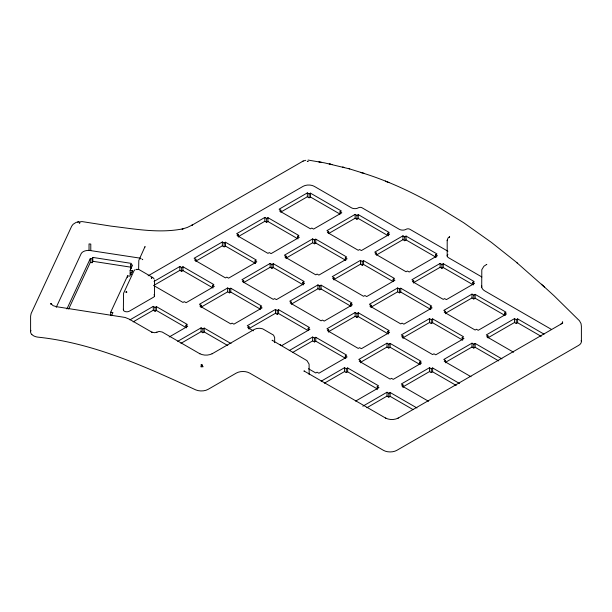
<?xml version="1.0" encoding="UTF-8"?>
<svg xmlns="http://www.w3.org/2000/svg" width="612" height="612" viewBox="0 0 612 612"><rect width="100%" height="100%" fill="white"/><g stroke="black" fill="none" stroke-linecap="round" stroke-linejoin="round"><path stroke-width="0.92" d="M447.196 240.654L447.961 238.068L449.568 236.783M144.96 247.11L145.044 246.537L138.809 260.406L138.626 269.578M486.716 264.476L486.402 264.583M66.915 308.961L90.308 258.562L92.129 258.845L92.802 257.423L131.389 263.397L130.731 264.82L130.731 268.683L131.389 267.26L92.802 261.286L92.129 262.709L90.308 262.426L68.666 309.052M110.695 315.302L110.695 312.212L127.579 275.836L129.836 276.188L132.391 270.665L130.134 270.32L130.134 274.184L131.641 274.413M111.491 315.716L112.952 312.556L110.695 312.212M56.25 307.285L81.121 253.728A7.887 4.552 0 0 1 89.031 250.362L139.123 257.996A7.887 4.552 0 0 1 140.768 258.371M130.134 270.32L132.559 265.103L130.731 264.82M130.134 274.184L130.823 272.692M142.275 259.213L142.749 259.672L142.344 259.442M141.104 258.822L140.806 258.93M449.216 236.982L449.667 236.66L449.453 237.119M560.822 324.199L562.505 322.753L562.283 323.251L562.596 321.797L562.596 323.595M136.79 269.663L137.784 269.395L136.484 269.326L137.287 269.617M135.198 269.555L134.013 270.733L123.563 293.263L123.372 309.748M305.77 160.306L303.238 161.017L191.831 225.292L192.573 224.864L187.333 227.435L182.047 229.095L183.164 228.796C159.204 233.6 134.793 228.965 110.894 226.103L82.008 221.575L76.186 222.34L73.126 224.275L71.719 226.134L31.12 313.543L30.6 316.22L30.6 331.666M148.142 275.798L303.101 186.331A7.887 4.552 0 0 1 314.254 186.331L351.556 207.866A4.735 2.731 0 0 0 358.25 207.866L358.425 207.766A2.524 1.454 0 0 1 361.998 207.766L399.361 229.332A4.735 2.731 0 0 0 406.054 229.332L406.238 229.232A2.524 1.454 0 0 1 409.803 229.232L447.923 251.234M154.048 281.398L179.851 266.503L181.634 267.528L182.965 266.755L213.863 284.595L212.525 285.368L212.525 287.686M255.02 263.152L255.02 260.834L256.359 260.062L225.461 242.222L224.13 242.995L222.347 241.97L194.126 258.256L195.909 259.289L195.909 260.834M297.516 238.619L297.516 236.301L298.855 235.528L267.957 217.688L266.618 218.461L264.843 217.436L236.622 233.723L238.405 234.756L238.405 237.073M340.012 214.078L340.012 211.76L341.351 210.987L310.452 193.155L309.114 193.928L307.339 192.902L279.118 209.189L280.9 210.214L280.9 211.767M195.909 259.289L194.57 260.062L225.461 277.894L226.8 277.121L228.59 278.154L256.81 261.86L255.02 260.834M238.405 234.756L237.066 235.528L267.957 253.36L269.295 252.588L271.085 253.62L299.306 237.326L297.516 236.301M280.9 210.214L279.562 210.987L310.452 228.827L311.791 228.054L313.581 229.087L341.802 212.792L340.012 211.76M154.048 285.261L179.851 270.366L181.634 271.391L182.965 270.619L213.053 287.984M195.741 261.194L222.347 245.833L224.13 246.858L225.461 246.085L255.548 263.451M238.236 236.66L264.843 221.299L266.618 222.324L267.957 221.552L298.044 238.917M280.732 212.127L307.339 196.766L309.114 197.791L310.452 197.018L339.721 213.917M129.912 319.869L153.291 306.367L155.073 307.4L156.412 306.627L187.303 324.459L185.964 325.232L185.964 327.55M133.133 321.874L153.291 310.23L155.073 311.263L156.412 310.491L186.492 327.856M260.337 309.152L260.337 306.834L261.668 306.061L230.778 288.221L229.439 288.994L227.656 287.969L199.443 304.263L201.218 305.289L201.218 307.607M302.825 284.618L302.825 282.3L304.164 281.528L273.273 263.688L271.935 264.46L270.152 263.435L241.931 279.73L243.714 280.755L243.714 282.3M345.321 260.085L345.321 257.767L346.66 256.994L315.769 239.154L314.43 239.927L312.648 238.902L284.427 255.196L286.209 256.221L286.209 258.539M387.817 235.551L387.817 233.233L389.156 232.461L358.265 214.621L356.926 215.393L355.144 214.368L326.923 230.655L328.705 231.688L328.705 233.233M201.218 305.289L199.879 306.061L230.778 323.901L232.116 323.128L233.899 324.161L262.12 307.867L260.337 306.834M243.714 280.755L242.375 281.528L273.273 299.367L274.612 298.595L276.394 299.62L304.615 283.333L302.825 282.3M286.209 256.221L284.871 256.994L315.769 274.826L317.108 274.054L318.89 275.086L347.111 258.8L345.321 257.767M328.705 231.688L327.366 232.461L358.265 250.293L359.596 249.52L361.386 250.553L389.607 234.258L387.817 233.233M156.618 332.316L159.105 331.429L162.165 332.002L199.94 353.812M201.05 307.193L227.656 291.832L229.439 292.857L230.778 292.085L260.046 308.983M243.545 282.66L270.152 267.299L271.935 268.324L273.273 267.551L303.353 284.924M286.041 258.126L312.648 242.765L314.43 243.79L315.769 243.018L345.849 260.383M328.537 233.593L355.144 218.232L356.926 219.257L358.265 218.484L388.345 235.85M169.21 336.975L187.754 326.265L185.964 325.232M177.717 341.335L201.103 327.841L202.878 328.866L204.217 328.093L231.045 343.584M180.945 343.34L201.103 331.704L202.878 332.729L204.217 331.956L227.794 345.566M308.142 330.618L308.142 328.3L309.481 327.527L278.582 309.695L277.244 310.46L275.469 309.435L247.248 325.729L249.023 326.754L249.023 329.072M350.638 306.084L350.638 303.766L351.977 302.994L321.078 285.154L319.739 285.926L317.965 284.901L289.744 301.196L291.519 302.221L291.519 303.766M393.133 281.551L393.133 279.233L394.472 278.46L363.574 260.62L362.235 261.393L360.46 260.368L332.24 276.662L334.014 277.687L334.014 280.005M435.629 257.017L435.629 254.699L436.96 253.926L406.07 236.087L404.731 236.859L402.948 235.834L374.735 252.129L376.51 253.154L376.51 254.699M249.023 326.754L247.684 327.527L253.376 330.817M291.519 302.221L290.18 302.994L321.078 320.833L322.417 320.061L324.199 321.093L352.42 304.799L350.638 303.766M334.014 277.687L332.676 278.46L363.574 296.3L364.913 295.527L366.695 296.56L394.916 280.265L393.133 279.233M376.51 253.154L375.171 253.926L406.07 271.766L407.408 270.994L409.191 272.019L437.412 255.732L435.629 254.699M248.862 328.659L275.469 313.298L277.244 314.331L278.582 313.558L307.851 330.457M291.358 304.126L317.965 288.765L319.739 289.79L321.078 289.017L351.158 306.39M333.846 279.592L360.46 264.231L362.235 265.256L363.574 264.483L392.843 281.382M376.342 255.059L402.948 239.697L404.731 240.723L406.07 239.95L436.149 257.323M212.066 353.812L254.385 329.378L256.91 328.468L259.87 328.269L262.686 328.843L273.541 335.131L274.643 337.495L274.643 342.651M289.269 350.538L312.648 337.036L314.43 338.061L315.769 337.296L346.66 355.128L345.321 355.901L345.321 358.219M387.817 333.685L387.817 331.367L389.156 330.595L358.265 312.755L356.926 313.528L355.144 312.502L326.923 328.797L328.705 329.822L328.705 332.14M430.312 309.152L430.312 306.834L431.651 306.061L400.753 288.221L399.422 288.994L397.639 287.969L369.418 304.263L371.201 305.289L371.201 307.607M472.808 284.618L472.808 282.3L474.147 281.528L443.249 263.688L441.918 264.46L440.135 263.435L411.914 279.73L413.697 280.755L413.697 283.073M328.705 329.822L327.366 330.595L358.265 348.435L359.596 347.662L361.386 348.695L389.607 332.4L387.817 331.367M371.201 305.289L369.862 306.061L400.753 323.901L402.092 323.128L403.882 324.161L432.103 307.867L430.312 306.834M413.697 280.755L412.358 281.528L443.249 299.367L444.587 298.595L446.377 299.62L474.598 283.333L472.808 282.3M292.49 352.543L312.648 340.899L314.43 341.932L315.769 341.159L345.849 358.525M328.537 331.727L355.144 316.366L356.926 317.391L358.265 316.618L388.345 333.991M371.033 307.193L397.639 291.832L399.422 292.857L400.753 292.085L430.84 309.458M413.528 282.66L440.135 267.299L441.918 268.324L443.249 267.551L473.336 284.924M486.754 264.384L483.924 266.228L481.797 269.731L481.721 287.181M321.139 381.207L344.518 367.705L346.3 368.73L347.639 367.957L378.53 385.797L377.199 386.57L377.199 389.66M419.694 364.354L419.694 362.036L421.025 361.264L390.135 343.424L388.796 344.196L387.013 343.171L358.793 359.466L360.575 360.491L360.575 362.809M462.182 339.821L462.182 337.503L463.521 336.73L432.63 318.89L431.292 319.663L429.509 318.638L401.288 334.932L403.071 335.957L403.071 338.275M504.678 315.287L504.678 312.969L506.017 312.197L475.126 294.357L473.787 295.129L472.005 294.104L443.784 310.399L445.567 311.424L445.567 313.742M360.575 360.491L359.236 361.264L390.135 379.103L391.473 378.331L393.256 379.363L421.477 363.069L419.694 362.036M403.071 335.957L401.732 336.73L432.63 354.57L433.969 353.797L435.752 354.822L463.973 338.535L462.182 337.503M445.567 311.424L444.228 312.197L475.126 330.029L476.457 329.256L478.247 330.289L506.468 314.002L504.678 312.969M324.368 383.204L344.518 371.568L346.3 372.593L347.639 371.821L376.908 388.719M360.407 362.396L387.013 347.035L388.796 348.06L390.135 347.287L420.214 364.66M402.903 337.862L429.509 322.501L431.292 323.526L432.63 322.753L462.71 340.127M445.398 313.329L472.005 297.968L473.787 298.993L475.126 298.22L505.206 315.585M355.603 401.105L378.981 387.603L377.199 386.57M362.824 406.207L387.013 392.238L388.796 393.264L390.135 392.499L416.963 407.982M459.459 383.449L432.63 367.957L431.292 368.73L429.509 367.705L401.288 383.999L403.071 385.024L403.071 387.342M501.955 358.915L475.126 343.424L473.787 344.196L472.005 343.171L443.784 359.466L445.567 360.491L445.567 362.809M544.06 334.16L517.622 318.89L516.283 319.663L514.501 318.638L486.28 334.932L488.062 335.957L488.062 337.503M403.071 385.024L401.732 385.797L428.561 401.288M445.567 360.491L444.228 361.264L471.056 376.755M488.062 335.957L486.724 336.73L513.552 352.221M366.856 407.745L387.013 396.102L388.796 397.134L390.135 396.362L412.901 409.504M402.903 386.929L429.509 371.568L431.292 372.593L432.63 371.821L456.208 385.438M445.398 362.396L472.005 347.035L473.787 348.06L475.126 347.287L498.704 360.904M487.894 337.862L514.501 322.501L516.283 323.526L517.622 322.753L541.199 336.37M397.984 418.218L561.181 323.993M302.313 161.53L303.238 161.017M156.97 332.109L154.76 332.721L151.722 332.109L152.074 332.316L129.247 319.135L125.093 317.452L56.564 306.711L52.992 305.625L50.857 303.43L51.163 304.516L51.033 303.498M212.418 353.614C208.485 355.649 203.521 355.649 199.588 353.614M398.336 418.011C394.396 420.054 389.439 420.054 385.499 418.011M77.602 221.957L78.512 221.705M308.058 160.061L324.352 162.83L349.758 168.935M321.369 162.295L318.921 161.882L319.372 161.958M331.115 164.376L329.18 163.917L331.995 164.574M541.406 284.182L544.581 287.15L515.993 261.913L491.413 242.398L463.72 222.76L437.58 206.634C413.169 192.65 387.503 180.464 360.522 172.37L361.914 172.745L349.123 168.759M362.488 172.875L364.186 173.341M342.605 167.007L344.036 167.451L343.424 167.252M386.883 181.703L385.376 181.167L388.918 182.575M481.858 276.968L448.55 257.736A4.735 2.731 0 0 1 447.892 254.347M551.45 329.409L484.88 290.975A11.039 6.372 0 0 1 481.721 285.758M308.142 328.3L309.924 329.332L281.704 345.627L279.921 344.594M345.321 355.901L347.111 356.934L318.89 373.228L317.108 372.195L315.769 372.968L308.448 368.745M212.525 285.368L214.315 286.401L186.094 302.688L184.304 301.655L182.965 302.427L153.696 285.529M272.378 340.7L272.21 340.287L306.964 360.613L309.091 364.117L309.175 374.689M138.679 269.379L152.985 277.634L154.14 278.973M304.133 371.033L385.858 418.218M272.615 340.57L272.21 340.287M304.485 371.239L304.042 370.918L304.248 371.369M516.696 262.51L517.27 262.992M31.847 334.565L33.369 335.69A9.501 5.485 0 0 0 37.615 337.105C93.72 342.98 145.189 366.642 195.802 389.898A9.463 5.462 0 0 0 208.095 389.362L236.278 373.091A9.471 5.47 0 0 1 249.658 373.091L383.456 450.34A9.471 5.47 0 0 0 396.836 450.34L578.623 345.39A9.471 5.47 0 0 0 581.201 340.417M543.051 285.712L554.089 295.795L579.449 320.764L581.025 323.587L581.392 326.326L581.4 341.504M517.622 318.89L517.622 322.753M516.283 319.663L516.283 323.526M514.501 318.638L514.501 322.501M475.126 294.357L475.126 298.22M475.126 343.424L475.126 347.287M473.787 295.129L473.787 298.993M473.787 344.196L473.787 348.06M472.005 294.104L472.005 297.968M472.005 343.171L472.005 347.035M447.196 240.042L447.196 256.107M443.249 263.688L443.249 267.551M441.918 264.46L441.918 268.324M440.135 263.435L440.135 267.299M432.63 318.89L432.63 322.753M432.63 367.957L432.63 371.821M431.292 319.663L431.292 323.526M431.292 368.73L431.292 372.593M429.509 318.638L429.509 322.501M429.509 367.705L429.509 371.568M406.07 236.087L406.07 239.95M404.731 236.859L404.731 240.723M402.948 235.834L402.948 239.697M400.753 288.221L400.753 292.085M399.422 288.994L399.422 292.857M397.639 287.969L397.639 291.832M390.135 343.424L390.135 347.287M390.135 392.499L390.135 396.362M388.796 344.196L388.796 348.06M388.796 393.264L388.796 397.134M387.013 343.171L387.013 347.035M387.013 392.238L387.013 396.102M363.574 260.62L363.574 264.483M362.235 261.393L362.235 265.256M360.46 260.368L360.46 264.231M358.265 214.621L358.265 218.484M358.265 312.755L358.265 316.618M356.926 215.393L356.926 219.257M356.926 313.528L356.926 317.391M355.144 214.368L355.144 218.232M355.144 312.502L355.144 316.366M347.639 367.957L347.639 371.821M346.3 368.73L346.3 372.593M344.518 367.705L344.518 371.568M321.078 285.154L321.078 289.017M319.739 285.926L319.739 289.79M317.965 284.901L317.965 288.765M315.769 239.154L315.769 243.018M315.769 337.296L315.769 341.159M314.43 239.927L314.43 243.79M314.43 338.061L314.43 341.932M312.648 238.902L312.648 242.765M312.648 337.036L312.648 340.899M310.452 193.155L310.452 197.018M309.114 193.928L309.114 197.791M307.339 192.902L307.339 196.766M278.582 309.695L278.582 313.558M277.244 310.46L277.244 314.331M275.469 309.435L275.469 313.298M273.273 263.688L273.273 267.551M271.935 264.46L271.935 268.324M270.152 263.435L270.152 267.299M267.957 217.688L267.957 221.552M266.618 218.461L266.618 222.324M264.843 217.436L264.843 221.299M230.778 288.221L230.778 292.085M229.439 288.994L229.439 292.857M227.656 287.969L227.656 291.832M225.461 242.222L225.461 246.085M224.13 242.995L224.13 246.858M222.347 241.97L222.347 245.833M204.217 328.093L204.217 331.956M202.878 328.866L202.878 332.729M201.103 327.841L201.103 331.704M182.965 266.755L182.965 270.619M181.634 267.528L181.634 271.391M179.851 266.503L179.851 270.366M156.412 306.627L156.412 310.491M155.073 307.4L155.073 311.263M154.469 280.158L154.469 296.055M153.291 306.367L153.291 310.23M132.391 270.665L132.391 272.21M127.579 275.836L127.579 277.381M92.802 257.423L92.802 261.286M92.129 258.845L92.129 262.709M90.783 250.515L90.783 244.073L89.031 243.92L89.031 250.362M90.308 258.562L90.308 262.426M153.956 294.77A3.473 2.004 0 0 1 153.474 297.248L129.293 311.21A3.473 2.004 0 0 1 125.1 311.531A3.473 2.004 0 0 1 123.486 309.274M31.824 334.519A9.501 5.485 0 0 1 30.914 330.358M201.272 364.507L201.111 366.986L201.799 364.492L202.962 366.848L201.631 364.507L202.029 366.971L201.272 364.507M126.715 291.932L126.638 292.406L126.715 291.932M151.332 277.779L151.738 278.284L151.317 277.863L152.021 277.779L151.332 277.779M126.523 291.763L125.896 292.054L126.523 291.763M79.277 222.998L79.881 222.875L79.277 222.998M307.323 161.407L308.004 161.377L307.323 161.407"/></g></svg>
